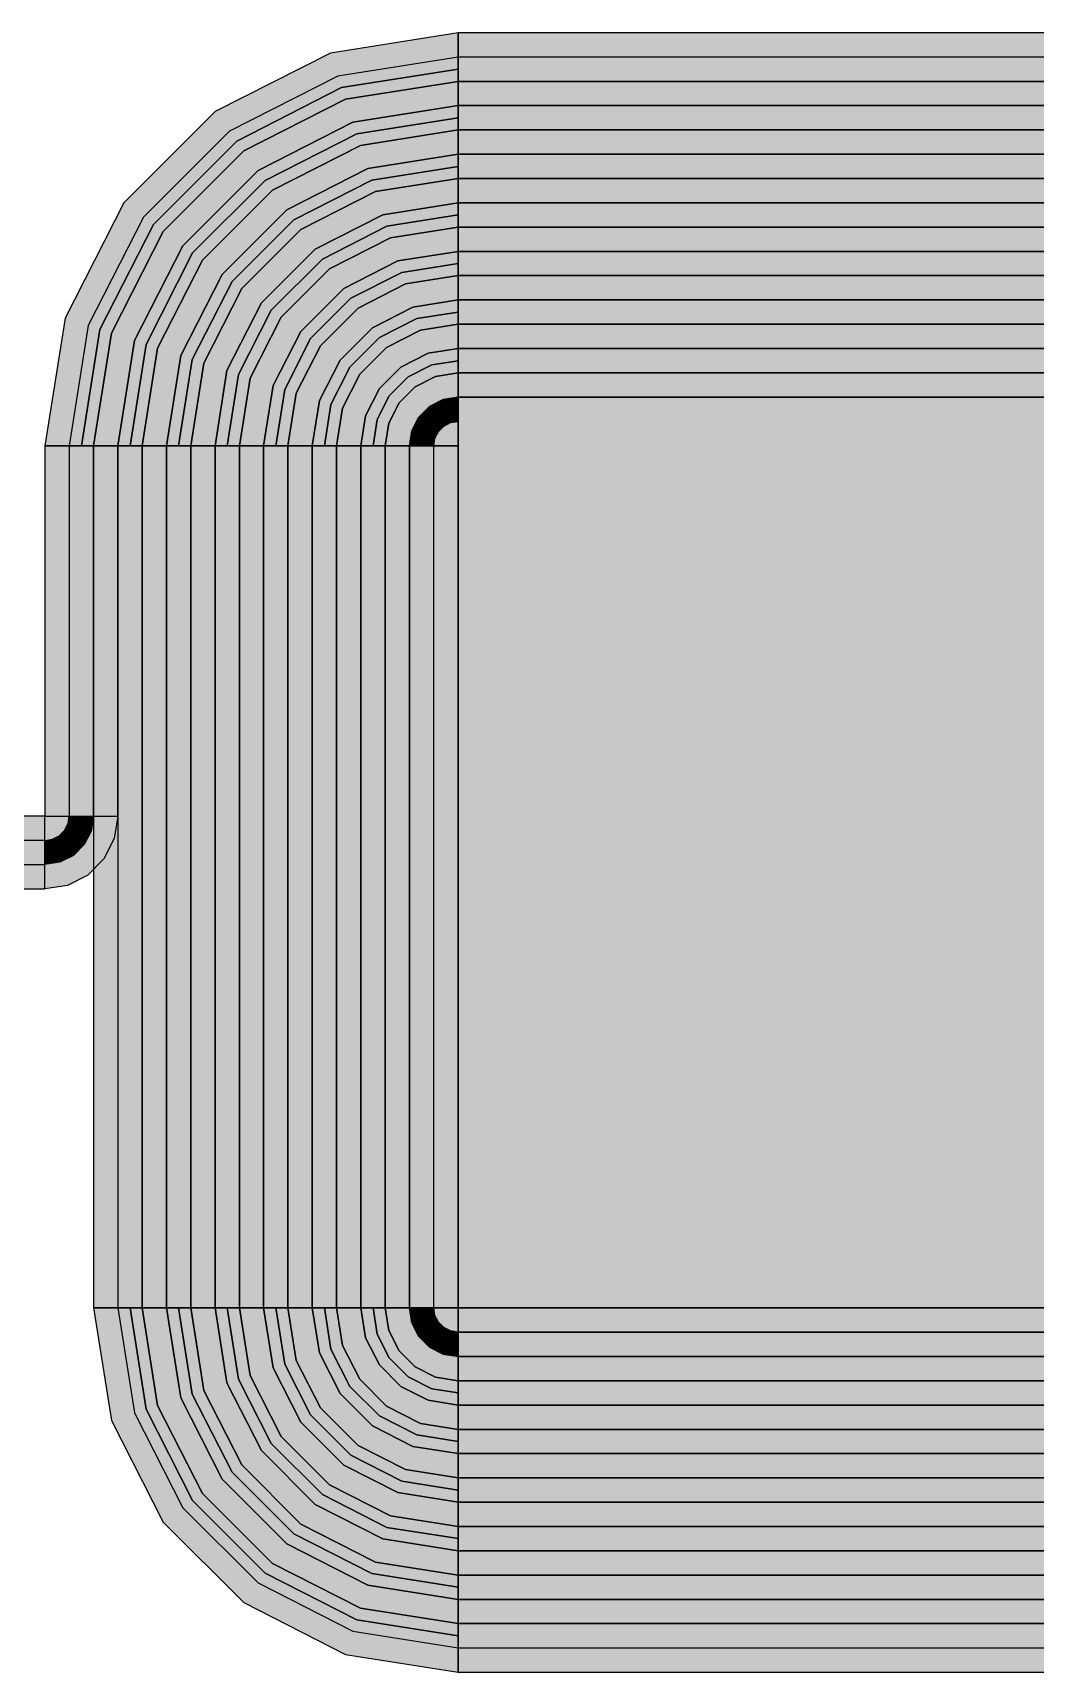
# Model space of a CAD drawing. Extents: x -200 to 7200, y -200 to 2100.
# Drawn here: x 6586 to 6751, y 815 to 1085 of the extents above; entities that cross this region are included whole.
import ezdxf

# ---------------------------------------------------------------- set-up
doc = ezdxf.new("R2010")
doc.units = 0
doc.header["$MEASUREMENT"] = 0
doc.layers.get('0').update_dxf_attribs({"linetype": 'CONTINUOUS'})
doc.layers.add('GAP', color=1, linetype='CONTINUOUS')
doc.layers.add('PIN', color=2, linetype='CONTINUOUS')

# ---------------------------------------------------------------- blocks, each defined once
blk = doc.blocks.new('R2C1BGAP')
for points in [[(6656, 1085), (6634.99, 1081.67), (6616.03, 1072.01), (6600.99, 1056.97), (6591.33, 1038.01), (6588, 1017), (6594, 1017), (6597.03, 1036.16), (6605.84, 1053.44), (6619.56, 1067.16), (6636.84, 1075.97), (6656, 1079), (6656, 1085)], [(6856, 1085), (6656, 1085), (6656, 1073), (6856, 1073), (6856, 1085)], [(6656, 1079), (6636.84, 1075.97), (6619.56, 1067.16), (6605.84, 1053.44), (6597.03, 1036.16), (6594, 1017), (6600, 1017), (6602.74, 1034.3), (6610.7, 1049.92), (6623.08, 1062.3), (6638.7, 1070.26), (6656, 1073), (6656, 1079)], [(6656, 1077), (6637.46, 1074.06), (6620.73, 1065.54), (6607.46, 1052.27), (6598.94, 1035.54), (6596, 1017), (6602, 1017), (6604.64, 1033.69), (6612.31, 1048.74), (6624.26, 1060.69), (6639.31, 1068.36), (6656, 1071), (6656, 1077)], [(6856, 1077), (6656, 1077), (6656, 1065), (6856, 1065), (6856, 1077)], [(6656, 1071), (6639.31, 1068.36), (6624.26, 1060.69), (6612.31, 1048.74), (6604.64, 1033.69), (6602, 1017), (6608, 1017), (6610.35, 1031.83), (6617.17, 1045.21), (6627.79, 1055.83), (6641.17, 1062.65), (6656, 1065), (6656, 1071)], [(6656, 1069), (6639.93, 1066.45), (6625.44, 1059.07), (6613.93, 1047.56), (6606.55, 1033.07), (6604, 1017), (6610, 1017), (6612.25, 1031.21), (6618.79, 1044.04), (6628.96, 1054.21), (6641.79, 1060.75), (6656, 1063), (6656, 1069)], [(6856, 1069), (6656, 1069), (6656, 1057), (6856, 1057), (6856, 1069)], [(6656, 1063), (6641.79, 1060.75), (6628.96, 1054.21), (6618.79, 1044.04), (6612.25, 1031.21), (6610, 1017), (6616, 1017), (6617.96, 1029.36), (6623.64, 1040.51), (6632.49, 1049.36), (6643.64, 1055.04), (6656, 1057), (6656, 1063)], [(6656, 1061), (6642.4, 1058.85), (6630.14, 1052.6), (6620.4, 1042.86), (6614.15, 1030.6), (6612, 1017), (6618, 1017), (6619.86, 1028.74), (6625.26, 1039.34), (6633.66, 1047.74), (6644.26, 1053.14), (6656, 1055), (6656, 1061)], [(6856, 1061), (6656, 1061), (6656, 1049), (6856, 1049), (6856, 1061)], [(6656, 1055), (6644.26, 1053.14), (6633.66, 1047.74), (6625.26, 1039.34), (6619.86, 1028.74), (6618, 1017), (6624, 1017), (6625.57, 1026.89), (6630.11, 1035.81), (6637.19, 1042.89), (6646.11, 1047.43), (6656, 1049), (6656, 1055)], [(6656, 1053), (6644.88, 1051.24), (6634.84, 1046.12), (6626.88, 1038.16), (6621.76, 1028.12), (6620, 1017), (6626, 1017), (6627.47, 1026.27), (6631.73, 1034.63), (6638.37, 1041.27), (6646.73, 1045.53), (6656, 1047), (6656, 1053)], [(6856, 1053), (6656, 1053), (6656, 1041), (6856, 1041), (6856, 1053)], [(6656, 1047), (6646.73, 1045.53), (6638.37, 1041.27), (6631.73, 1034.63), (6627.47, 1026.27), (6626, 1017), (6632, 1017), (6633.17, 1024.42), (6636.58, 1031.11), (6641.89, 1036.42), (6648.58, 1039.83), (6656, 1041), (6656, 1047)], [(6656, 1045), (6647.35, 1043.63), (6639.54, 1039.65), (6633.35, 1033.46), (6629.37, 1025.65), (6628, 1017), (6634, 1017), (6635.08, 1023.8), (6638.2, 1029.93), (6643.07, 1034.8), (6649.2, 1037.92), (6656, 1039), (6656, 1045)], [(6856, 1045), (6656, 1045), (6656, 1033), (6856, 1033), (6856, 1045)], [(6656, 1039), (6649.2, 1037.92), (6643.07, 1034.8), (6638.2, 1029.93), (6635.08, 1023.8), (6634, 1017), (6640, 1017), (6640.78, 1021.94), (6643.06, 1026.4), (6646.6, 1029.94), (6651.06, 1032.22), (6656, 1033), (6656, 1039)], [(6656, 1037), (6649.82, 1036.02), (6644.24, 1033.18), (6639.82, 1028.76), (6636.98, 1023.18), (6636, 1017), (6642, 1017), (6642.69, 1021.33), (6644.67, 1025.23), (6647.77, 1028.33), (6651.67, 1030.31), (6656, 1031), (6656, 1037)], [(6856, 1037), (6656, 1037), (6656, 1025), (6856, 1025), (6856, 1037)], [(6656, 1031), (6651.67, 1030.31), (6647.77, 1028.33), (6644.67, 1025.23), (6642.69, 1021.33), (6642, 1017), (6648, 1017), (6648.39, 1019.47), (6649.53, 1021.7), (6651.3, 1023.47), (6653.53, 1024.61), (6656, 1025), (6656, 1031)], [(6656, 1029), (6652.29, 1028.41), (6648.95, 1026.71), (6646.29, 1024.05), (6644.59, 1020.71), (6644, 1017), (6650, 1017), (6650.29, 1018.85), (6651.15, 1020.53), (6652.47, 1021.85), (6654.15, 1022.71), (6656, 1023), (6656, 1029)], [(6856, 1029), (6656, 1029), (6656, 871), (6856, 871), (6856, 1029)], [(6656, 1023), (6654.15, 1022.71), (6652.47, 1021.85), (6651.15, 1020.53), (6650.29, 1018.85), (6650, 1017), (6656, 1017), (6656, 1017), (6656, 1017), (6656, 1017), (6656, 1017), (6656, 1017), (6656, 1023)], [(6588, 1017), (6588, 956), (6600, 956), (6600, 1017), (6588, 1017)], [(6596, 1017), (6596, 875), (6608, 875), (6608, 1017), (6596, 1017)], [(6604, 1017), (6604, 875), (6616, 875), (6616, 1017), (6604, 1017)], [(6612, 1017), (6612, 875), (6624, 875), (6624, 1017), (6612, 1017)], [(6620, 1017), (6620, 875), (6632, 875), (6632, 1017), (6620, 1017)], [(6628, 1017), (6628, 875), (6640, 875), (6640, 1017), (6628, 1017)], [(6636, 1017), (6636, 875), (6648, 875), (6648, 1017), (6636, 1017)], [(6644, 1017), (6644, 875), (6656, 875), (6656, 1017), (6644, 1017)], [(6588, 956), (6584, 956), (6584, 944), (6588, 944), (6588, 956)], [(6600, 956), (6599.41, 952.29), (6597.71, 948.95), (6595.05, 946.29), (6591.71, 944.59), (6588, 944), (6588, 950), (6589.85, 950.29), (6591.53, 951.15), (6592.85, 952.47), (6593.71, 954.15), (6594, 956), (6600, 956)], [(6594, 956), (6593.71, 954.15), (6592.85, 952.47), (6591.53, 951.15), (6589.85, 950.29), (6588, 950), (6588, 956), (6588, 956), (6588, 956), (6588, 956), (6588, 956), (6588, 956), (6594, 956)], [(6596, 875), (6598.94, 856.46), (6607.46, 839.73), (6620.73, 826.46), (6637.46, 817.94), (6656, 815), (6656, 821), (6639.31, 823.64), (6624.26, 831.31), (6612.31, 843.26), (6604.64, 858.31), (6602, 875), (6596, 875)], [(6602, 875), (6604.64, 858.31), (6612.31, 843.26), (6624.26, 831.31), (6639.31, 823.64), (6656, 821), (6656, 827), (6641.17, 829.35), (6627.79, 836.17), (6617.17, 846.79), (6610.35, 860.17), (6608, 875), (6602, 875)], [(6604, 875), (6606.55, 858.93), (6613.93, 844.44), (6625.44, 832.93), (6639.93, 825.55), (6656, 823), (6656, 829), (6641.79, 831.25), (6628.96, 837.79), (6618.79, 847.96), (6612.25, 860.79), (6610, 875), (6604, 875)], [(6610, 875), (6612.25, 860.79), (6618.79, 847.96), (6628.96, 837.79), (6641.79, 831.25), (6656, 829), (6656, 835), (6643.64, 836.96), (6632.49, 842.64), (6623.64, 851.49), (6617.96, 862.64), (6616, 875), (6610, 875)], [(6612, 875), (6614.15, 861.4), (6620.4, 849.14), (6630.14, 839.4), (6642.4, 833.15), (6656, 831), (6656, 837), (6644.26, 838.86), (6633.66, 844.26), (6625.26, 852.66), (6619.86, 863.26), (6618, 875), (6612, 875)], [(6618, 875), (6619.86, 863.26), (6625.26, 852.66), (6633.66, 844.26), (6644.26, 838.86), (6656, 837), (6656, 843), (6646.11, 844.57), (6637.19, 849.11), (6630.11, 856.19), (6625.57, 865.11), (6624, 875), (6618, 875)], [(6620, 875), (6621.76, 863.88), (6626.88, 853.84), (6634.84, 845.88), (6644.88, 840.76), (6656, 839), (6656, 845), (6646.73, 846.47), (6638.37, 850.73), (6631.73, 857.37), (6627.47, 865.73), (6626, 875), (6620, 875)], [(6626, 875), (6627.47, 865.73), (6631.73, 857.37), (6638.37, 850.73), (6646.73, 846.47), (6656, 845), (6656, 851), (6648.58, 852.17), (6641.89, 855.58), (6636.58, 860.89), (6633.17, 867.58), (6632, 875), (6626, 875)], [(6628, 875), (6629.37, 866.35), (6633.35, 858.54), (6639.54, 852.35), (6647.35, 848.37), (6656, 847), (6656, 853), (6649.2, 854.08), (6643.07, 857.2), (6638.2, 862.07), (6635.08, 868.2), (6634, 875), (6628, 875)], [(6634, 875), (6635.08, 868.2), (6638.2, 862.07), (6643.07, 857.2), (6649.2, 854.08), (6656, 853), (6656, 859), (6651.06, 859.78), (6646.6, 862.06), (6643.06, 865.6), (6640.78, 870.06), (6640, 875), (6634, 875)], [(6636, 875), (6636.98, 868.82), (6639.82, 863.24), (6644.24, 858.82), (6649.82, 855.98), (6656, 855), (6656, 861), (6651.67, 861.69), (6647.77, 863.67), (6644.67, 866.77), (6642.69, 870.67), (6642, 875), (6636, 875)], [(6642, 875), (6642.69, 870.67), (6644.67, 866.77), (6647.77, 863.67), (6651.67, 861.69), (6656, 861), (6656, 867), (6653.53, 867.39), (6651.3, 868.53), (6649.53, 870.3), (6648.39, 872.53), (6648, 875), (6642, 875)], [(6644, 875), (6644.59, 871.29), (6646.29, 867.95), (6648.95, 865.29), (6652.29, 863.59), (6656, 863), (6656, 869), (6654.15, 869.29), (6652.47, 870.15), (6651.15, 871.47), (6650.29, 873.15), (6650, 875), (6644, 875)], [(6650, 875), (6650.29, 873.15), (6651.15, 871.47), (6652.47, 870.15), (6654.15, 869.29), (6656, 869), (6656, 875), (6656, 875), (6656, 875), (6656, 875), (6656, 875), (6656, 875), (6650, 875)], [(6656, 863), (6856, 863), (6856, 875), (6656, 875), (6656, 863)], [(6656, 855), (6856, 855), (6856, 867), (6656, 867), (6656, 855)], [(6656, 847), (6856, 847), (6856, 859), (6656, 859), (6656, 847)], [(6656, 839), (6856, 839), (6856, 851), (6656, 851), (6656, 839)], [(6656, 831), (6856, 831), (6856, 843), (6656, 843), (6656, 831)], [(6656, 823), (6856, 823), (6856, 835), (6656, 835), (6656, 823)], [(6656, 815), (6856, 815), (6856, 827), (6656, 827), (6656, 815)]]:
    blk.add_lwpolyline(points)
for points in [[(6656, 1079), (6656, 1085), (6636.84, 1075.97), (6634.99, 1081.67)], [(6856, 1085), (6656, 1085), (6856, 1073), (6656, 1073)], [(6636.84, 1075.97), (6634.99, 1081.67), (6619.56, 1067.16), (6616.03, 1072.01)], [(6656, 1073), (6656, 1079), (6638.7, 1070.26), (6636.84, 1075.97)], [(6638.7, 1070.26), (6636.84, 1075.97), (6623.08, 1062.3), (6619.56, 1067.16)], [(6656, 1071), (6656, 1077), (6639.31, 1068.36), (6637.46, 1074.06)], [(6856, 1077), (6656, 1077), (6856, 1065), (6656, 1065)], [(6619.56, 1067.16), (6616.03, 1072.01), (6605.84, 1053.44), (6600.99, 1056.97)], [(6639.31, 1068.36), (6637.46, 1074.06), (6624.26, 1060.69), (6620.73, 1065.54)], [(6656, 1065), (6656, 1071), (6641.17, 1062.65), (6639.31, 1068.36)], [(6623.08, 1062.3), (6619.56, 1067.16), (6610.7, 1049.92), (6605.84, 1053.44)], [(6641.17, 1062.65), (6639.31, 1068.36), (6627.79, 1055.83), (6624.26, 1060.69)], [(6656, 1063), (6656, 1069), (6641.79, 1060.75), (6639.93, 1066.45)], [(6856, 1069), (6656, 1069), (6856, 1057), (6656, 1057)], [(6624.26, 1060.69), (6620.73, 1065.54), (6612.31, 1048.74), (6607.46, 1052.27)], [(6641.79, 1060.75), (6639.93, 1066.45), (6628.96, 1054.21), (6625.44, 1059.07)], [(6656, 1057), (6656, 1063), (6643.64, 1055.04), (6641.79, 1060.75)], [(6627.79, 1055.83), (6624.26, 1060.69), (6617.17, 1045.21), (6612.31, 1048.74)], [(6628.96, 1054.21), (6625.44, 1059.07), (6618.79, 1044.04), (6613.93, 1047.56)], [(6643.64, 1055.04), (6641.79, 1060.75), (6632.49, 1049.36), (6628.96, 1054.21)], [(6644.26, 1053.14), (6642.4, 1058.85), (6633.66, 1047.74), (6630.14, 1052.6)], [(6656, 1055), (6656, 1061), (6644.26, 1053.14), (6642.4, 1058.85)], [(6856, 1061), (6656, 1061), (6856, 1049), (6656, 1049)], [(6605.84, 1053.44), (6600.99, 1056.97), (6597.03, 1036.16), (6591.33, 1038.01)], [(6610.7, 1049.92), (6605.84, 1053.44), (6602.74, 1034.3), (6597.03, 1036.16)], [(6632.49, 1049.36), (6628.96, 1054.21), (6623.64, 1040.51), (6618.79, 1044.04)], [(6646.11, 1047.43), (6644.26, 1053.14), (6637.19, 1042.89), (6633.66, 1047.74)], [(6656, 1049), (6656, 1055), (6646.11, 1047.43), (6644.26, 1053.14)], [(6612.31, 1048.74), (6607.46, 1052.27), (6604.64, 1033.69), (6598.94, 1035.54)], [(6633.66, 1047.74), (6630.14, 1052.6), (6625.26, 1039.34), (6620.4, 1042.86)], [(6646.73, 1045.53), (6644.88, 1051.24), (6638.37, 1041.27), (6634.84, 1046.12)], [(6656, 1047), (6656, 1053), (6646.73, 1045.53), (6644.88, 1051.24)], [(6856, 1053), (6656, 1053), (6856, 1041), (6656, 1041)], [(6617.17, 1045.21), (6612.31, 1048.74), (6610.35, 1031.83), (6604.64, 1033.69)], [(6637.19, 1042.89), (6633.66, 1047.74), (6630.11, 1035.81), (6625.26, 1039.34)], [(6618.79, 1044.04), (6613.93, 1047.56), (6612.25, 1031.21), (6606.55, 1033.07)], [(6638.37, 1041.27), (6634.84, 1046.12), (6631.73, 1034.63), (6626.88, 1038.16)], [(6648.58, 1039.83), (6646.73, 1045.53), (6641.89, 1036.42), (6638.37, 1041.27)], [(6656, 1041), (6656, 1047), (6648.58, 1039.83), (6646.73, 1045.53)], [(6656, 1039), (6656, 1045), (6649.2, 1037.92), (6647.35, 1043.63)], [(6856, 1045), (6656, 1045), (6856, 1033), (6656, 1033)], [(6623.64, 1040.51), (6618.79, 1044.04), (6617.96, 1029.36), (6612.25, 1031.21)], [(6625.26, 1039.34), (6620.4, 1042.86), (6619.86, 1028.74), (6614.15, 1030.6)], [(6649.2, 1037.92), (6647.35, 1043.63), (6643.07, 1034.8), (6639.54, 1039.65)], [(6641.89, 1036.42), (6638.37, 1041.27), (6636.58, 1031.11), (6631.73, 1034.63)], [(6643.07, 1034.8), (6639.54, 1039.65), (6638.2, 1029.93), (6633.35, 1033.46)], [(6597.03, 1036.16), (6591.33, 1038.01), (6594, 1017), (6588, 1017)], [(6630.11, 1035.81), (6625.26, 1039.34), (6625.57, 1026.89), (6619.86, 1028.74)], [(6631.73, 1034.63), (6626.88, 1038.16), (6627.47, 1026.27), (6621.76, 1028.12)], [(6651.06, 1032.22), (6649.2, 1037.92), (6646.6, 1029.94), (6643.07, 1034.8)], [(6656, 1033), (6656, 1039), (6651.06, 1032.22), (6649.2, 1037.92)], [(6656, 1031), (6656, 1037), (6651.67, 1030.31), (6649.82, 1036.02)], [(6856, 1037), (6656, 1037), (6856, 1025), (6656, 1025)], [(6602.74, 1034.3), (6597.03, 1036.16), (6600, 1017), (6594, 1017)], [(6604.64, 1033.69), (6598.94, 1035.54), (6602, 1017), (6596, 1017)], [(6636.58, 1031.11), (6631.73, 1034.63), (6633.17, 1024.42), (6627.47, 1026.27)], [(6646.6, 1029.94), (6643.07, 1034.8), (6643.06, 1026.4), (6638.2, 1029.93)], [(6651.67, 1030.31), (6649.82, 1036.02), (6647.77, 1028.33), (6644.24, 1033.18)], [(6610.35, 1031.83), (6604.64, 1033.69), (6608, 1017), (6602, 1017)], [(6612.25, 1031.21), (6606.55, 1033.07), (6610, 1017), (6604, 1017)], [(6638.2, 1029.93), (6633.35, 1033.46), (6635.08, 1023.8), (6629.37, 1025.65)], [(6647.77, 1028.33), (6644.24, 1033.18), (6644.67, 1025.23), (6639.82, 1028.76)], [(6617.96, 1029.36), (6612.25, 1031.21), (6616, 1017), (6610, 1017)], [(6619.86, 1028.74), (6614.15, 1030.6), (6618, 1017), (6612, 1017)], [(6625.57, 1026.89), (6619.86, 1028.74), (6624, 1017), (6618, 1017)], [(6643.06, 1026.4), (6638.2, 1029.93), (6640.78, 1021.94), (6635.08, 1023.8)], [(6644.67, 1025.23), (6639.82, 1028.76), (6642.69, 1021.33), (6636.98, 1023.18)], [(6653.53, 1024.61), (6651.67, 1030.31), (6651.3, 1023.47), (6647.77, 1028.33)], [(6656, 1025), (6656, 1031), (6653.53, 1024.61), (6651.67, 1030.31)], [(6656, 1023), (6656, 1029), (6654.15, 1022.71), (6652.29, 1028.41)], [(6856, 1029), (6656, 1029), (6856, 871), (6656, 871)], [(6627.47, 1026.27), (6621.76, 1028.12), (6626, 1017), (6620, 1017)], [(6633.17, 1024.42), (6627.47, 1026.27), (6632, 1017), (6626, 1017)], [(6651.3, 1023.47), (6647.77, 1028.33), (6649.53, 1021.7), (6644.67, 1025.23)], [(6652.47, 1021.85), (6648.95, 1026.71), (6651.15, 1020.53), (6646.29, 1024.05)], [(6654.15, 1022.71), (6652.29, 1028.41), (6652.47, 1021.85), (6648.95, 1026.71)], [(6635.08, 1023.8), (6629.37, 1025.65), (6634, 1017), (6628, 1017)], [(6640.78, 1021.94), (6635.08, 1023.8), (6640, 1017), (6634, 1017)], [(6649.53, 1021.7), (6644.67, 1025.23), (6648.39, 1019.47), (6642.69, 1021.33)], [(6651.15, 1020.53), (6646.29, 1024.05), (6650.29, 1018.85), (6644.59, 1020.71)], [(6642.69, 1021.33), (6636.98, 1023.18), (6642, 1017), (6636, 1017)], [(6648.39, 1019.47), (6642.69, 1021.33), (6648, 1017), (6642, 1017)], [(6650.29, 1018.85), (6644.59, 1020.71), (6650, 1017), (6644, 1017)], [(6656, 1017), (6652.47, 1021.85), (6656, 1017), (6651.15, 1020.53)], [(6656, 1017), (6654.15, 1022.71), (6656, 1017), (6652.47, 1021.85)], [(6656, 1017), (6656, 1023), (6656, 1017), (6654.15, 1022.71)], [(6656, 1017), (6650.29, 1018.85), (6656, 1017), (6650, 1017)], [(6656, 1017), (6651.15, 1020.53), (6656, 1017), (6650.29, 1018.85)], [(6588, 1017), (6588, 956), (6600, 1017), (6600, 956)], [(6596, 1017), (6596, 875), (6608, 1017), (6608, 875)], [(6604, 1017), (6604, 875), (6616, 1017), (6616, 875)], [(6612, 1017), (6612, 875), (6624, 1017), (6624, 875)], [(6620, 1017), (6620, 875), (6632, 1017), (6632, 875)], [(6628, 1017), (6628, 875), (6640, 1017), (6640, 875)], [(6636, 1017), (6636, 875), (6648, 1017), (6648, 875)], [(6644, 1017), (6644, 875), (6656, 1017), (6656, 875)], [(6588, 956), (6584, 956), (6588, 944), (6584, 944)], [(6588, 956), (6594, 956), (6588, 956), (6593.71, 954.15)], [(6588, 956), (6593.71, 954.15), (6588, 956), (6592.85, 952.47)], [(6588, 956), (6592.85, 952.47), (6588, 956), (6591.53, 951.15)], [(6588, 956), (6591.53, 951.15), (6588, 956), (6589.85, 950.29)], [(6588, 956), (6589.85, 950.29), (6588, 956), (6588, 950)], [(6594, 956), (6600, 956), (6593.71, 954.15), (6599.41, 952.29)], [(6593.71, 954.15), (6599.41, 952.29), (6592.85, 952.47), (6597.71, 948.95)], [(6591.53, 951.15), (6595.05, 946.29), (6589.85, 950.29), (6591.71, 944.59)], [(6592.85, 952.47), (6597.71, 948.95), (6591.53, 951.15), (6595.05, 946.29)], [(6589.85, 950.29), (6591.71, 944.59), (6588, 950), (6588, 944)], [(6602, 875), (6596, 875), (6604.64, 858.31), (6598.94, 856.46)], [(6608, 875), (6602, 875), (6610.35, 860.17), (6604.64, 858.31)], [(6610, 875), (6604, 875), (6612.25, 860.79), (6606.55, 858.93)], [(6616, 875), (6610, 875), (6617.96, 862.64), (6612.25, 860.79)], [(6618, 875), (6612, 875), (6619.86, 863.26), (6614.15, 861.4)], [(6624, 875), (6618, 875), (6625.57, 865.11), (6619.86, 863.26)], [(6626, 875), (6620, 875), (6627.47, 865.73), (6621.76, 863.88)], [(6632, 875), (6626, 875), (6633.17, 867.58), (6627.47, 865.73)], [(6634, 875), (6628, 875), (6635.08, 868.2), (6629.37, 866.35)], [(6640, 875), (6634, 875), (6640.78, 870.06), (6635.08, 868.2)], [(6642, 875), (6636, 875), (6642.69, 870.67), (6636.98, 868.82)], [(6648, 875), (6642, 875), (6648.39, 872.53), (6642.69, 870.67)], [(6650, 875), (6644, 875), (6650.29, 873.15), (6644.59, 871.29)], [(6656, 875), (6650, 875), (6656, 875), (6650.29, 873.15)], [(6656, 875), (6650.29, 873.15), (6656, 875), (6651.15, 871.47)], [(6656, 875), (6651.15, 871.47), (6656, 875), (6652.47, 870.15)], [(6656, 875), (6652.47, 870.15), (6656, 875), (6654.15, 869.29)], [(6656, 875), (6654.15, 869.29), (6656, 875), (6656, 869)], [(6656, 863), (6856, 863), (6656, 875), (6856, 875)], [(6648.39, 872.53), (6642.69, 870.67), (6649.53, 870.3), (6644.67, 866.77)], [(6650.29, 873.15), (6644.59, 871.29), (6651.15, 871.47), (6646.29, 867.95)], [(6640.78, 870.06), (6635.08, 868.2), (6643.06, 865.6), (6638.2, 862.07)], [(6642.69, 870.67), (6636.98, 868.82), (6644.67, 866.77), (6639.82, 863.24)], [(6649.53, 870.3), (6644.67, 866.77), (6651.3, 868.53), (6647.77, 863.67)], [(6651.15, 871.47), (6646.29, 867.95), (6652.47, 870.15), (6648.95, 865.29)], [(6652.47, 870.15), (6648.95, 865.29), (6654.15, 869.29), (6652.29, 863.59)], [(6633.17, 867.58), (6627.47, 865.73), (6636.58, 860.89), (6631.73, 857.37)], [(6635.08, 868.2), (6629.37, 866.35), (6638.2, 862.07), (6633.35, 858.54)], [(6644.67, 866.77), (6639.82, 863.24), (6647.77, 863.67), (6644.24, 858.82)], [(6651.3, 868.53), (6647.77, 863.67), (6653.53, 867.39), (6651.67, 861.69)], [(6653.53, 867.39), (6651.67, 861.69), (6656, 867), (6656, 861)], [(6654.15, 869.29), (6652.29, 863.59), (6656, 869), (6656, 863)], [(6656, 855), (6856, 855), (6656, 867), (6856, 867)], [(6625.57, 865.11), (6619.86, 863.26), (6630.11, 856.19), (6625.26, 852.66)], [(6627.47, 865.73), (6621.76, 863.88), (6631.73, 857.37), (6626.88, 853.84)], [(6643.06, 865.6), (6638.2, 862.07), (6646.6, 862.06), (6643.07, 857.2)], [(6617.96, 862.64), (6612.25, 860.79), (6623.64, 851.49), (6618.79, 847.96)], [(6619.86, 863.26), (6614.15, 861.4), (6625.26, 852.66), (6620.4, 849.14)], [(6638.2, 862.07), (6633.35, 858.54), (6643.07, 857.2), (6639.54, 852.35)], [(6646.6, 862.06), (6643.07, 857.2), (6651.06, 859.78), (6649.2, 854.08)], [(6647.77, 863.67), (6644.24, 858.82), (6651.67, 861.69), (6649.82, 855.98)], [(6651.67, 861.69), (6649.82, 855.98), (6656, 861), (6656, 855)], [(6610.35, 860.17), (6604.64, 858.31), (6617.17, 846.79), (6612.31, 843.26)], [(6612.25, 860.79), (6606.55, 858.93), (6618.79, 847.96), (6613.93, 844.44)], [(6636.58, 860.89), (6631.73, 857.37), (6641.89, 855.58), (6638.37, 850.73)], [(6651.06, 859.78), (6649.2, 854.08), (6656, 859), (6656, 853)], [(6656, 847), (6856, 847), (6656, 859), (6856, 859)], [(6604.64, 858.31), (6598.94, 856.46), (6612.31, 843.26), (6607.46, 839.73)], [(6630.11, 856.19), (6625.26, 852.66), (6637.19, 849.11), (6633.66, 844.26)], [(6631.73, 857.37), (6626.88, 853.84), (6638.37, 850.73), (6634.84, 845.88)], [(6643.07, 857.2), (6639.54, 852.35), (6649.2, 854.08), (6647.35, 848.37)], [(6641.89, 855.58), (6638.37, 850.73), (6648.58, 852.17), (6646.73, 846.47)], [(6649.2, 854.08), (6647.35, 848.37), (6656, 853), (6656, 847)], [(6623.64, 851.49), (6618.79, 847.96), (6632.49, 842.64), (6628.96, 837.79)], [(6625.26, 852.66), (6620.4, 849.14), (6633.66, 844.26), (6630.14, 839.4)], [(6638.37, 850.73), (6634.84, 845.88), (6646.73, 846.47), (6644.88, 840.76)], [(6648.58, 852.17), (6646.73, 846.47), (6656, 851), (6656, 845)], [(6656, 839), (6856, 839), (6656, 851), (6856, 851)], [(6618.79, 847.96), (6613.93, 844.44), (6628.96, 837.79), (6625.44, 832.93)], [(6637.19, 849.11), (6633.66, 844.26), (6646.11, 844.57), (6644.26, 838.86)], [(6617.17, 846.79), (6612.31, 843.26), (6627.79, 836.17), (6624.26, 831.31)], [(6646.73, 846.47), (6644.88, 840.76), (6656, 845), (6656, 839)], [(6612.31, 843.26), (6607.46, 839.73), (6624.26, 831.31), (6620.73, 826.46)], [(6632.49, 842.64), (6628.96, 837.79), (6643.64, 836.96), (6641.79, 831.25)], [(6633.66, 844.26), (6630.14, 839.4), (6644.26, 838.86), (6642.4, 833.15)], [(6646.11, 844.57), (6644.26, 838.86), (6656, 843), (6656, 837)], [(6656, 831), (6856, 831), (6656, 843), (6856, 843)], [(6628.96, 837.79), (6625.44, 832.93), (6641.79, 831.25), (6639.93, 825.55)], [(6644.26, 838.86), (6642.4, 833.15), (6656, 837), (6656, 831)], [(6627.79, 836.17), (6624.26, 831.31), (6641.17, 829.35), (6639.31, 823.64)], [(6643.64, 836.96), (6641.79, 831.25), (6656, 835), (6656, 829)], [(6656, 823), (6856, 823), (6656, 835), (6856, 835)], [(6624.26, 831.31), (6620.73, 826.46), (6639.31, 823.64), (6637.46, 817.94)], [(6641.17, 829.35), (6639.31, 823.64), (6656, 827), (6656, 821)], [(6641.79, 831.25), (6639.93, 825.55), (6656, 829), (6656, 823)], [(6656, 815), (6856, 815), (6656, 827), (6856, 827)], [(6639.31, 823.64), (6637.46, 817.94), (6656, 821), (6656, 815)]]:
    blk.add_solid(points)
blk = doc.blocks.new('R2C1BPIN')
for points in [[(6656, 1081), (6636.22, 1077.87), (6618.38, 1068.78), (6604.22, 1054.62), (6595.13, 1036.78), (6592, 1017), (6594, 1017), (6597.03, 1036.16), (6605.84, 1053.44), (6619.56, 1067.16), (6636.84, 1075.97), (6656, 1079), (6656, 1081)], [(6856, 1081), (6656, 1081), (6656, 1077), (6856, 1077), (6856, 1081)], [(6656, 1079), (6636.84, 1075.97), (6619.56, 1067.16), (6605.84, 1053.44), (6597.03, 1036.16), (6594, 1017), (6596, 1017), (6598.94, 1035.54), (6607.46, 1052.27), (6620.73, 1065.54), (6637.46, 1074.06), (6656, 1077), (6656, 1079)], [(6656, 1073), (6638.7, 1070.26), (6623.08, 1062.3), (6610.7, 1049.92), (6602.74, 1034.3), (6600, 1017), (6602, 1017), (6604.64, 1033.69), (6612.31, 1048.74), (6624.26, 1060.69), (6639.31, 1068.36), (6656, 1071), (6656, 1073)], [(6856, 1073), (6656, 1073), (6656, 1069), (6856, 1069), (6856, 1073)], [(6656, 1071), (6639.31, 1068.36), (6624.26, 1060.69), (6612.31, 1048.74), (6604.64, 1033.69), (6602, 1017), (6604, 1017), (6606.55, 1033.07), (6613.93, 1047.56), (6625.44, 1059.07), (6639.93, 1066.45), (6656, 1069), (6656, 1071)], [(6656, 1065), (6641.17, 1062.65), (6627.79, 1055.83), (6617.17, 1045.21), (6610.35, 1031.83), (6608, 1017), (6610, 1017), (6612.25, 1031.21), (6618.79, 1044.04), (6628.96, 1054.21), (6641.79, 1060.75), (6656, 1063), (6656, 1065)], [(6856, 1065), (6656, 1065), (6656, 1061), (6856, 1061), (6856, 1065)], [(6656, 1063), (6641.79, 1060.75), (6628.96, 1054.21), (6618.79, 1044.04), (6612.25, 1031.21), (6610, 1017), (6612, 1017), (6614.15, 1030.6), (6620.4, 1042.86), (6630.14, 1052.6), (6642.4, 1058.85), (6656, 1061), (6656, 1063)], [(6656, 1057), (6643.64, 1055.04), (6632.49, 1049.36), (6623.64, 1040.51), (6617.96, 1029.36), (6616, 1017), (6618, 1017), (6619.86, 1028.74), (6625.26, 1039.34), (6633.66, 1047.74), (6644.26, 1053.14), (6656, 1055), (6656, 1057)], [(6856, 1057), (6656, 1057), (6656, 1053), (6856, 1053), (6856, 1057)], [(6656, 1055), (6644.26, 1053.14), (6633.66, 1047.74), (6625.26, 1039.34), (6619.86, 1028.74), (6618, 1017), (6620, 1017), (6621.76, 1028.12), (6626.88, 1038.16), (6634.84, 1046.12), (6644.88, 1051.24), (6656, 1053), (6656, 1055)], [(6656, 1049), (6646.11, 1047.43), (6637.19, 1042.89), (6630.11, 1035.81), (6625.57, 1026.89), (6624, 1017), (6626, 1017), (6627.47, 1026.27), (6631.73, 1034.63), (6638.37, 1041.27), (6646.73, 1045.53), (6656, 1047), (6656, 1049)], [(6856, 1049), (6656, 1049), (6656, 1045), (6856, 1045), (6856, 1049)], [(6656, 1047), (6646.73, 1045.53), (6638.37, 1041.27), (6631.73, 1034.63), (6627.47, 1026.27), (6626, 1017), (6628, 1017), (6629.37, 1025.65), (6633.35, 1033.46), (6639.54, 1039.65), (6647.35, 1043.63), (6656, 1045), (6656, 1047)], [(6656, 1041), (6648.58, 1039.83), (6641.89, 1036.42), (6636.58, 1031.11), (6633.17, 1024.42), (6632, 1017), (6634, 1017), (6635.08, 1023.8), (6638.2, 1029.93), (6643.07, 1034.8), (6649.2, 1037.92), (6656, 1039), (6656, 1041)], [(6856, 1041), (6656, 1041), (6656, 1037), (6856, 1037), (6856, 1041)], [(6656, 1039), (6649.2, 1037.92), (6643.07, 1034.8), (6638.2, 1029.93), (6635.08, 1023.8), (6634, 1017), (6636, 1017), (6636.98, 1023.18), (6639.82, 1028.76), (6644.24, 1033.18), (6649.82, 1036.02), (6656, 1037), (6656, 1039)], [(6656, 1033), (6651.06, 1032.22), (6646.6, 1029.94), (6643.06, 1026.4), (6640.78, 1021.94), (6640, 1017), (6642, 1017), (6642.69, 1021.33), (6644.67, 1025.23), (6647.77, 1028.33), (6651.67, 1030.31), (6656, 1031), (6656, 1033)], [(6856, 1033), (6656, 1033), (6656, 1029), (6856, 1029), (6856, 1033)], [(6656, 1031), (6651.67, 1030.31), (6647.77, 1028.33), (6644.67, 1025.23), (6642.69, 1021.33), (6642, 1017), (6644, 1017), (6644.59, 1020.71), (6646.29, 1024.05), (6648.95, 1026.71), (6652.29, 1028.41), (6656, 1029), (6656, 1031)], [(6656, 1025), (6653.53, 1024.61), (6651.3, 1023.47), (6649.53, 1021.7), (6648.39, 1019.47), (6648, 1017), (6650, 1017), (6650.29, 1018.85), (6651.15, 1020.53), (6652.47, 1021.85), (6654.15, 1022.71), (6656, 1023), (6656, 1025)], [(6856, 1025), (6656, 1025), (6656, 875), (6856, 875), (6856, 1025)], [(6656, 1023), (6654.15, 1022.71), (6652.47, 1021.85), (6651.15, 1020.53), (6650.29, 1018.85), (6650, 1017), (6652, 1017), (6652.2, 1018.24), (6652.76, 1019.35), (6653.65, 1020.24), (6654.76, 1020.8), (6656, 1021), (6656, 1023)], [(6592, 1017), (6592, 956), (6596, 956), (6596, 1017), (6592, 1017)], [(6600, 1017), (6600, 875), (6604, 875), (6604, 1017), (6600, 1017)], [(6608, 1017), (6608, 875), (6612, 875), (6612, 1017), (6608, 1017)], [(6616, 1017), (6616, 875), (6620, 875), (6620, 1017), (6616, 1017)], [(6624, 1017), (6624, 875), (6628, 875), (6628, 1017), (6624, 1017)], [(6632, 1017), (6632, 875), (6636, 875), (6636, 1017), (6632, 1017)], [(6640, 1017), (6640, 875), (6644, 875), (6644, 1017), (6640, 1017)], [(6648, 1017), (6648, 875), (6652, 875), (6652, 1017), (6648, 1017)], [(6596, 956), (6595.61, 953.53), (6594.47, 951.3), (6592.7, 949.53), (6590.47, 948.39), (6588, 948), (6588, 950), (6589.85, 950.29), (6591.53, 951.15), (6592.85, 952.47), (6593.71, 954.15), (6594, 956), (6596, 956)], [(6594, 956), (6593.71, 954.15), (6592.85, 952.47), (6591.53, 951.15), (6589.85, 950.29), (6588, 950), (6588, 952), (6589.24, 952.2), (6590.35, 952.76), (6591.24, 953.65), (6591.8, 954.76), (6592, 956), (6594, 956)], [(6588, 952), (6584, 952), (6584, 948), (6588, 948), (6588, 952)], [(6600, 875), (6602.74, 857.7), (6610.7, 842.08), (6623.08, 829.7), (6638.7, 821.74), (6656, 819), (6656, 821), (6639.31, 823.64), (6624.26, 831.31), (6612.31, 843.26), (6604.64, 858.31), (6602, 875), (6600, 875)], [(6602, 875), (6604.64, 858.31), (6612.31, 843.26), (6624.26, 831.31), (6639.31, 823.64), (6656, 821), (6656, 823), (6639.93, 825.55), (6625.44, 832.93), (6613.93, 844.44), (6606.55, 858.93), (6604, 875), (6602, 875)], [(6608, 875), (6610.35, 860.17), (6617.17, 846.79), (6627.79, 836.17), (6641.17, 829.35), (6656, 827), (6656, 829), (6641.79, 831.25), (6628.96, 837.79), (6618.79, 847.96), (6612.25, 860.79), (6610, 875), (6608, 875)], [(6610, 875), (6612.25, 860.79), (6618.79, 847.96), (6628.96, 837.79), (6641.79, 831.25), (6656, 829), (6656, 831), (6642.4, 833.15), (6630.14, 839.4), (6620.4, 849.14), (6614.15, 861.4), (6612, 875), (6610, 875)], [(6616, 875), (6617.96, 862.64), (6623.64, 851.49), (6632.49, 842.64), (6643.64, 836.96), (6656, 835), (6656, 837), (6644.26, 838.86), (6633.66, 844.26), (6625.26, 852.66), (6619.86, 863.26), (6618, 875), (6616, 875)], [(6618, 875), (6619.86, 863.26), (6625.26, 852.66), (6633.66, 844.26), (6644.26, 838.86), (6656, 837), (6656, 839), (6644.88, 840.76), (6634.84, 845.88), (6626.88, 853.84), (6621.76, 863.88), (6620, 875), (6618, 875)], [(6624, 875), (6625.57, 865.11), (6630.11, 856.19), (6637.19, 849.11), (6646.11, 844.57), (6656, 843), (6656, 845), (6646.73, 846.47), (6638.37, 850.73), (6631.73, 857.37), (6627.47, 865.73), (6626, 875), (6624, 875)], [(6626, 875), (6627.47, 865.73), (6631.73, 857.37), (6638.37, 850.73), (6646.73, 846.47), (6656, 845), (6656, 847), (6647.35, 848.37), (6639.54, 852.35), (6633.35, 858.54), (6629.37, 866.35), (6628, 875), (6626, 875)], [(6632, 875), (6633.17, 867.58), (6636.58, 860.89), (6641.89, 855.58), (6648.58, 852.17), (6656, 851), (6656, 853), (6649.2, 854.08), (6643.07, 857.2), (6638.2, 862.07), (6635.08, 868.2), (6634, 875), (6632, 875)], [(6634, 875), (6635.08, 868.2), (6638.2, 862.07), (6643.07, 857.2), (6649.2, 854.08), (6656, 853), (6656, 855), (6649.82, 855.98), (6644.24, 858.82), (6639.82, 863.24), (6636.98, 868.82), (6636, 875), (6634, 875)], [(6640, 875), (6640.78, 870.06), (6643.06, 865.6), (6646.6, 862.06), (6651.06, 859.78), (6656, 859), (6656, 861), (6651.67, 861.69), (6647.77, 863.67), (6644.67, 866.77), (6642.69, 870.67), (6642, 875), (6640, 875)], [(6642, 875), (6642.69, 870.67), (6644.67, 866.77), (6647.77, 863.67), (6651.67, 861.69), (6656, 861), (6656, 863), (6652.29, 863.59), (6648.95, 865.29), (6646.29, 867.95), (6644.59, 871.29), (6644, 875), (6642, 875)], [(6648, 875), (6648.39, 872.53), (6649.53, 870.3), (6651.3, 868.53), (6653.53, 867.39), (6656, 867), (6656, 869), (6654.15, 869.29), (6652.47, 870.15), (6651.15, 871.47), (6650.29, 873.15), (6650, 875), (6648, 875)], [(6650, 875), (6650.29, 873.15), (6651.15, 871.47), (6652.47, 870.15), (6654.15, 869.29), (6656, 869), (6656, 871), (6654.76, 871.2), (6653.65, 871.76), (6652.76, 872.65), (6652.2, 873.76), (6652, 875), (6650, 875)], [(6656, 867), (6856, 867), (6856, 871), (6656, 871), (6656, 867)], [(6656, 859), (6856, 859), (6856, 863), (6656, 863), (6656, 859)], [(6656, 851), (6856, 851), (6856, 855), (6656, 855), (6656, 851)], [(6656, 843), (6856, 843), (6856, 847), (6656, 847), (6656, 843)], [(6656, 835), (6856, 835), (6856, 839), (6656, 839), (6656, 835)], [(6656, 827), (6856, 827), (6856, 831), (6656, 831), (6656, 827)], [(6656, 819), (6856, 819), (6856, 823), (6656, 823), (6656, 819)]]:
    blk.add_lwpolyline(points)
for points in [[(6656, 1079), (6656, 1081), (6636.84, 1075.97), (6636.22, 1077.87)], [(6856, 1081), (6656, 1081), (6856, 1077), (6656, 1077)], [(6636.84, 1075.97), (6636.22, 1077.87), (6619.56, 1067.16), (6618.38, 1068.78)], [(6656, 1077), (6656, 1079), (6637.46, 1074.06), (6636.84, 1075.97)], [(6637.46, 1074.06), (6636.84, 1075.97), (6620.73, 1065.54), (6619.56, 1067.16)], [(6656, 1071), (6656, 1073), (6639.31, 1068.36), (6638.7, 1070.26)], [(6856, 1073), (6656, 1073), (6856, 1069), (6656, 1069)], [(6639.31, 1068.36), (6638.7, 1070.26), (6624.26, 1060.69), (6623.08, 1062.3)], [(6656, 1069), (6656, 1071), (6639.93, 1066.45), (6639.31, 1068.36)], [(6619.56, 1067.16), (6618.38, 1068.78), (6605.84, 1053.44), (6604.22, 1054.62)], [(6620.73, 1065.54), (6619.56, 1067.16), (6607.46, 1052.27), (6605.84, 1053.44)], [(6639.93, 1066.45), (6639.31, 1068.36), (6625.44, 1059.07), (6624.26, 1060.69)], [(6656, 1063), (6656, 1065), (6641.79, 1060.75), (6641.17, 1062.65)], [(6856, 1065), (6656, 1065), (6856, 1061), (6656, 1061)], [(6624.26, 1060.69), (6623.08, 1062.3), (6612.31, 1048.74), (6610.7, 1049.92)], [(6641.79, 1060.75), (6641.17, 1062.65), (6628.96, 1054.21), (6627.79, 1055.83)], [(6656, 1061), (6656, 1063), (6642.4, 1058.85), (6641.79, 1060.75)], [(6625.44, 1059.07), (6624.26, 1060.69), (6613.93, 1047.56), (6612.31, 1048.74)], [(6642.4, 1058.85), (6641.79, 1060.75), (6630.14, 1052.6), (6628.96, 1054.21)], [(6628.96, 1054.21), (6627.79, 1055.83), (6618.79, 1044.04), (6617.17, 1045.21)], [(6656, 1055), (6656, 1057), (6644.26, 1053.14), (6643.64, 1055.04)], [(6856, 1057), (6656, 1057), (6856, 1053), (6656, 1053)], [(6605.84, 1053.44), (6604.22, 1054.62), (6597.03, 1036.16), (6595.13, 1036.78)], [(6607.46, 1052.27), (6605.84, 1053.44), (6598.94, 1035.54), (6597.03, 1036.16)], [(6630.14, 1052.6), (6628.96, 1054.21), (6620.4, 1042.86), (6618.79, 1044.04)], [(6644.26, 1053.14), (6643.64, 1055.04), (6633.66, 1047.74), (6632.49, 1049.36)], [(6644.88, 1051.24), (6644.26, 1053.14), (6634.84, 1046.12), (6633.66, 1047.74)], [(6656, 1053), (6656, 1055), (6644.88, 1051.24), (6644.26, 1053.14)], [(6612.31, 1048.74), (6610.7, 1049.92), (6604.64, 1033.69), (6602.74, 1034.3)], [(6613.93, 1047.56), (6612.31, 1048.74), (6606.55, 1033.07), (6604.64, 1033.69)], [(6633.66, 1047.74), (6632.49, 1049.36), (6625.26, 1039.34), (6623.64, 1040.51)], [(6634.84, 1046.12), (6633.66, 1047.74), (6626.88, 1038.16), (6625.26, 1039.34)], [(6656, 1047), (6656, 1049), (6646.73, 1045.53), (6646.11, 1047.43)], [(6856, 1049), (6656, 1049), (6856, 1045), (6656, 1045)], [(6618.79, 1044.04), (6617.17, 1045.21), (6612.25, 1031.21), (6610.35, 1031.83)], [(6646.73, 1045.53), (6646.11, 1047.43), (6638.37, 1041.27), (6637.19, 1042.89)], [(6647.35, 1043.63), (6646.73, 1045.53), (6639.54, 1039.65), (6638.37, 1041.27)], [(6656, 1045), (6656, 1047), (6647.35, 1043.63), (6646.73, 1045.53)], [(6620.4, 1042.86), (6618.79, 1044.04), (6614.15, 1030.6), (6612.25, 1031.21)], [(6638.37, 1041.27), (6637.19, 1042.89), (6631.73, 1034.63), (6630.11, 1035.81)], [(6625.26, 1039.34), (6623.64, 1040.51), (6619.86, 1028.74), (6617.96, 1029.36)], [(6639.54, 1039.65), (6638.37, 1041.27), (6633.35, 1033.46), (6631.73, 1034.63)], [(6649.2, 1037.92), (6648.58, 1039.83), (6643.07, 1034.8), (6641.89, 1036.42)], [(6656, 1039), (6656, 1041), (6649.2, 1037.92), (6648.58, 1039.83)], [(6856, 1041), (6656, 1041), (6856, 1037), (6656, 1037)], [(6626.88, 1038.16), (6625.26, 1039.34), (6621.76, 1028.12), (6619.86, 1028.74)], [(6649.82, 1036.02), (6649.2, 1037.92), (6644.24, 1033.18), (6643.07, 1034.8)], [(6656, 1037), (6656, 1039), (6649.82, 1036.02), (6649.2, 1037.92)], [(6597.03, 1036.16), (6595.13, 1036.78), (6594, 1017), (6592, 1017)], [(6598.94, 1035.54), (6597.03, 1036.16), (6596, 1017), (6594, 1017)], [(6604.64, 1033.69), (6602.74, 1034.3), (6602, 1017), (6600, 1017)], [(6631.73, 1034.63), (6630.11, 1035.81), (6627.47, 1026.27), (6625.57, 1026.89)], [(6633.35, 1033.46), (6631.73, 1034.63), (6629.37, 1025.65), (6627.47, 1026.27)], [(6643.07, 1034.8), (6641.89, 1036.42), (6638.2, 1029.93), (6636.58, 1031.11)], [(6644.24, 1033.18), (6643.07, 1034.8), (6639.82, 1028.76), (6638.2, 1029.93)], [(6606.55, 1033.07), (6604.64, 1033.69), (6604, 1017), (6602, 1017)], [(6612.25, 1031.21), (6610.35, 1031.83), (6610, 1017), (6608, 1017)], [(6651.67, 1030.31), (6651.06, 1032.22), (6647.77, 1028.33), (6646.6, 1029.94)], [(6656, 1031), (6656, 1033), (6651.67, 1030.31), (6651.06, 1032.22)], [(6856, 1033), (6656, 1033), (6856, 1029), (6656, 1029)], [(6614.15, 1030.6), (6612.25, 1031.21), (6612, 1017), (6610, 1017)], [(6619.86, 1028.74), (6617.96, 1029.36), (6618, 1017), (6616, 1017)], [(6621.76, 1028.12), (6619.86, 1028.74), (6620, 1017), (6618, 1017)], [(6638.2, 1029.93), (6636.58, 1031.11), (6635.08, 1023.8), (6633.17, 1024.42)], [(6639.82, 1028.76), (6638.2, 1029.93), (6636.98, 1023.18), (6635.08, 1023.8)], [(6647.77, 1028.33), (6646.6, 1029.94), (6644.67, 1025.23), (6643.06, 1026.4)], [(6652.29, 1028.41), (6651.67, 1030.31), (6648.95, 1026.71), (6647.77, 1028.33)], [(6656, 1029), (6656, 1031), (6652.29, 1028.41), (6651.67, 1030.31)], [(6627.47, 1026.27), (6625.57, 1026.89), (6626, 1017), (6624, 1017)], [(6629.37, 1025.65), (6627.47, 1026.27), (6628, 1017), (6626, 1017)], [(6644.67, 1025.23), (6643.06, 1026.4), (6642.69, 1021.33), (6640.78, 1021.94)], [(6648.95, 1026.71), (6647.77, 1028.33), (6646.29, 1024.05), (6644.67, 1025.23)], [(6635.08, 1023.8), (6633.17, 1024.42), (6634, 1017), (6632, 1017)], [(6636.98, 1023.18), (6635.08, 1023.8), (6636, 1017), (6634, 1017)], [(6646.29, 1024.05), (6644.67, 1025.23), (6644.59, 1020.71), (6642.69, 1021.33)], [(6652.47, 1021.85), (6651.3, 1023.47), (6651.15, 1020.53), (6649.53, 1021.7)], [(6654.15, 1022.71), (6653.53, 1024.61), (6652.47, 1021.85), (6651.3, 1023.47)], [(6656, 1023), (6656, 1025), (6654.15, 1022.71), (6653.53, 1024.61)], [(6856, 1025), (6656, 1025), (6856, 875), (6656, 875)], [(6642.69, 1021.33), (6640.78, 1021.94), (6642, 1017), (6640, 1017)], [(6644.59, 1020.71), (6642.69, 1021.33), (6644, 1017), (6642, 1017)], [(6651.15, 1020.53), (6649.53, 1021.7), (6650.29, 1018.85), (6648.39, 1019.47)], [(6653.65, 1020.24), (6652.47, 1021.85), (6652.76, 1019.35), (6651.15, 1020.53)], [(6654.76, 1020.8), (6654.15, 1022.71), (6653.65, 1020.24), (6652.47, 1021.85)], [(6656, 1021), (6656, 1023), (6654.76, 1020.8), (6654.15, 1022.71)], [(6650.29, 1018.85), (6648.39, 1019.47), (6650, 1017), (6648, 1017)], [(6652.2, 1018.24), (6650.29, 1018.85), (6652, 1017), (6650, 1017)], [(6652.76, 1019.35), (6651.15, 1020.53), (6652.2, 1018.24), (6650.29, 1018.85)], [(6592, 1017), (6592, 956), (6596, 1017), (6596, 956)], [(6600, 1017), (6600, 875), (6604, 1017), (6604, 875)], [(6608, 1017), (6608, 875), (6612, 1017), (6612, 875)], [(6616, 1017), (6616, 875), (6620, 1017), (6620, 875)], [(6624, 1017), (6624, 875), (6628, 1017), (6628, 875)], [(6632, 1017), (6632, 875), (6636, 1017), (6636, 875)], [(6640, 1017), (6640, 875), (6644, 1017), (6644, 875)], [(6648, 1017), (6648, 875), (6652, 1017), (6652, 875)], [(6592, 956), (6594, 956), (6591.8, 954.76), (6593.71, 954.15)], [(6594, 956), (6596, 956), (6593.71, 954.15), (6595.61, 953.53)], [(6591.24, 953.65), (6592.85, 952.47), (6590.35, 952.76), (6591.53, 951.15)], [(6591.8, 954.76), (6593.71, 954.15), (6591.24, 953.65), (6592.85, 952.47)], [(6593.71, 954.15), (6595.61, 953.53), (6592.85, 952.47), (6594.47, 951.3)], [(6588, 952), (6584, 952), (6588, 948), (6584, 948)], [(6589.24, 952.2), (6589.85, 950.29), (6588, 952), (6588, 950)], [(6590.35, 952.76), (6591.53, 951.15), (6589.24, 952.2), (6589.85, 950.29)], [(6591.53, 951.15), (6592.7, 949.53), (6589.85, 950.29), (6590.47, 948.39)], [(6592.85, 952.47), (6594.47, 951.3), (6591.53, 951.15), (6592.7, 949.53)], [(6589.85, 950.29), (6590.47, 948.39), (6588, 950), (6588, 948)], [(6602, 875), (6600, 875), (6604.64, 858.31), (6602.74, 857.7)], [(6604, 875), (6602, 875), (6606.55, 858.93), (6604.64, 858.31)], [(6610, 875), (6608, 875), (6612.25, 860.79), (6610.35, 860.17)], [(6612, 875), (6610, 875), (6614.15, 861.4), (6612.25, 860.79)], [(6618, 875), (6616, 875), (6619.86, 863.26), (6617.96, 862.64)], [(6620, 875), (6618, 875), (6621.76, 863.88), (6619.86, 863.26)], [(6626, 875), (6624, 875), (6627.47, 865.73), (6625.57, 865.11)], [(6628, 875), (6626, 875), (6629.37, 866.35), (6627.47, 865.73)], [(6634, 875), (6632, 875), (6635.08, 868.2), (6633.17, 867.58)], [(6636, 875), (6634, 875), (6636.98, 868.82), (6635.08, 868.2)], [(6642, 875), (6640, 875), (6642.69, 870.67), (6640.78, 870.06)], [(6644, 875), (6642, 875), (6644.59, 871.29), (6642.69, 870.67)], [(6650, 875), (6648, 875), (6650.29, 873.15), (6648.39, 872.53)], [(6652, 875), (6650, 875), (6652.2, 873.76), (6650.29, 873.15)], [(6650.29, 873.15), (6648.39, 872.53), (6651.15, 871.47), (6649.53, 870.3)], [(6652.2, 873.76), (6650.29, 873.15), (6652.76, 872.65), (6651.15, 871.47)], [(6652.76, 872.65), (6651.15, 871.47), (6653.65, 871.76), (6652.47, 870.15)], [(6642.69, 870.67), (6640.78, 870.06), (6644.67, 866.77), (6643.06, 865.6)], [(6644.59, 871.29), (6642.69, 870.67), (6646.29, 867.95), (6644.67, 866.77)], [(6651.15, 871.47), (6649.53, 870.3), (6652.47, 870.15), (6651.3, 868.53)], [(6652.47, 870.15), (6651.3, 868.53), (6654.15, 869.29), (6653.53, 867.39)], [(6653.65, 871.76), (6652.47, 870.15), (6654.76, 871.2), (6654.15, 869.29)], [(6654.76, 871.2), (6654.15, 869.29), (6656, 871), (6656, 869)], [(6656, 867), (6856, 867), (6656, 871), (6856, 871)], [(6635.08, 868.2), (6633.17, 867.58), (6638.2, 862.07), (6636.58, 860.89)], [(6636.98, 868.82), (6635.08, 868.2), (6639.82, 863.24), (6638.2, 862.07)], [(6644.67, 866.77), (6643.06, 865.6), (6647.77, 863.67), (6646.6, 862.06)], [(6646.29, 867.95), (6644.67, 866.77), (6648.95, 865.29), (6647.77, 863.67)], [(6654.15, 869.29), (6653.53, 867.39), (6656, 869), (6656, 867)], [(6627.47, 865.73), (6625.57, 865.11), (6631.73, 857.37), (6630.11, 856.19)], [(6629.37, 866.35), (6627.47, 865.73), (6633.35, 858.54), (6631.73, 857.37)], [(6648.95, 865.29), (6647.77, 863.67), (6652.29, 863.59), (6651.67, 861.69)], [(6614.15, 861.4), (6612.25, 860.79), (6620.4, 849.14), (6618.79, 847.96)], [(6619.86, 863.26), (6617.96, 862.64), (6625.26, 852.66), (6623.64, 851.49)], [(6621.76, 863.88), (6619.86, 863.26), (6626.88, 853.84), (6625.26, 852.66)], [(6638.2, 862.07), (6636.58, 860.89), (6643.07, 857.2), (6641.89, 855.58)], [(6639.82, 863.24), (6638.2, 862.07), (6644.24, 858.82), (6643.07, 857.2)], [(6647.77, 863.67), (6646.6, 862.06), (6651.67, 861.69), (6651.06, 859.78)], [(6651.67, 861.69), (6651.06, 859.78), (6656, 861), (6656, 859)], [(6652.29, 863.59), (6651.67, 861.69), (6656, 863), (6656, 861)], [(6656, 859), (6856, 859), (6656, 863), (6856, 863)], [(6606.55, 858.93), (6604.64, 858.31), (6613.93, 844.44), (6612.31, 843.26)], [(6612.25, 860.79), (6610.35, 860.17), (6618.79, 847.96), (6617.17, 846.79)], [(6644.24, 858.82), (6643.07, 857.2), (6649.82, 855.98), (6649.2, 854.08)], [(6604.64, 858.31), (6602.74, 857.7), (6612.31, 843.26), (6610.7, 842.08)], [(6631.73, 857.37), (6630.11, 856.19), (6638.37, 850.73), (6637.19, 849.11)], [(6633.35, 858.54), (6631.73, 857.37), (6639.54, 852.35), (6638.37, 850.73)], [(6643.07, 857.2), (6641.89, 855.58), (6649.2, 854.08), (6648.58, 852.17)], [(6649.82, 855.98), (6649.2, 854.08), (6656, 855), (6656, 853)], [(6626.88, 853.84), (6625.26, 852.66), (6634.84, 845.88), (6633.66, 844.26)], [(6649.2, 854.08), (6648.58, 852.17), (6656, 853), (6656, 851)], [(6656, 851), (6856, 851), (6656, 855), (6856, 855)], [(6625.26, 852.66), (6623.64, 851.49), (6633.66, 844.26), (6632.49, 842.64)], [(6638.37, 850.73), (6637.19, 849.11), (6646.73, 846.47), (6646.11, 844.57)], [(6639.54, 852.35), (6638.37, 850.73), (6647.35, 848.37), (6646.73, 846.47)], [(6618.79, 847.96), (6617.17, 846.79), (6628.96, 837.79), (6627.79, 836.17)], [(6620.4, 849.14), (6618.79, 847.96), (6630.14, 839.4), (6628.96, 837.79)], [(6647.35, 848.37), (6646.73, 846.47), (6656, 847), (6656, 845)], [(6634.84, 845.88), (6633.66, 844.26), (6644.88, 840.76), (6644.26, 838.86)], [(6646.73, 846.47), (6646.11, 844.57), (6656, 845), (6656, 843)], [(6656, 843), (6856, 843), (6656, 847), (6856, 847)], [(6612.31, 843.26), (6610.7, 842.08), (6624.26, 831.31), (6623.08, 829.7)], [(6613.93, 844.44), (6612.31, 843.26), (6625.44, 832.93), (6624.26, 831.31)], [(6633.66, 844.26), (6632.49, 842.64), (6644.26, 838.86), (6643.64, 836.96)], [(6644.88, 840.76), (6644.26, 838.86), (6656, 839), (6656, 837)], [(6628.96, 837.79), (6627.79, 836.17), (6641.79, 831.25), (6641.17, 829.35)], [(6630.14, 839.4), (6628.96, 837.79), (6642.4, 833.15), (6641.79, 831.25)], [(6644.26, 838.86), (6643.64, 836.96), (6656, 837), (6656, 835)], [(6656, 835), (6856, 835), (6656, 839), (6856, 839)], [(6625.44, 832.93), (6624.26, 831.31), (6639.93, 825.55), (6639.31, 823.64)], [(6642.4, 833.15), (6641.79, 831.25), (6656, 831), (6656, 829)], [(6624.26, 831.31), (6623.08, 829.7), (6639.31, 823.64), (6638.7, 821.74)], [(6641.79, 831.25), (6641.17, 829.35), (6656, 829), (6656, 827)], [(6656, 827), (6856, 827), (6656, 831), (6856, 831)], [(6639.31, 823.64), (6638.7, 821.74), (6656, 821), (6656, 819)], [(6639.93, 825.55), (6639.31, 823.64), (6656, 823), (6656, 821)], [(6656, 819), (6856, 819), (6656, 823), (6856, 823)]]:
    blk.add_solid(points)

msp = doc.modelspace()

# ---------------------------------------------------------------- block references
at = {"layer": 'GAP'}
msp.add_blockref('R2C1BGAP', (0, 0), dxfattribs=at)
at = {"layer": 'PIN'}
msp.add_blockref('R2C1BPIN', (0, 0), dxfattribs=at)

doc.saveas('drawing.dxf')
